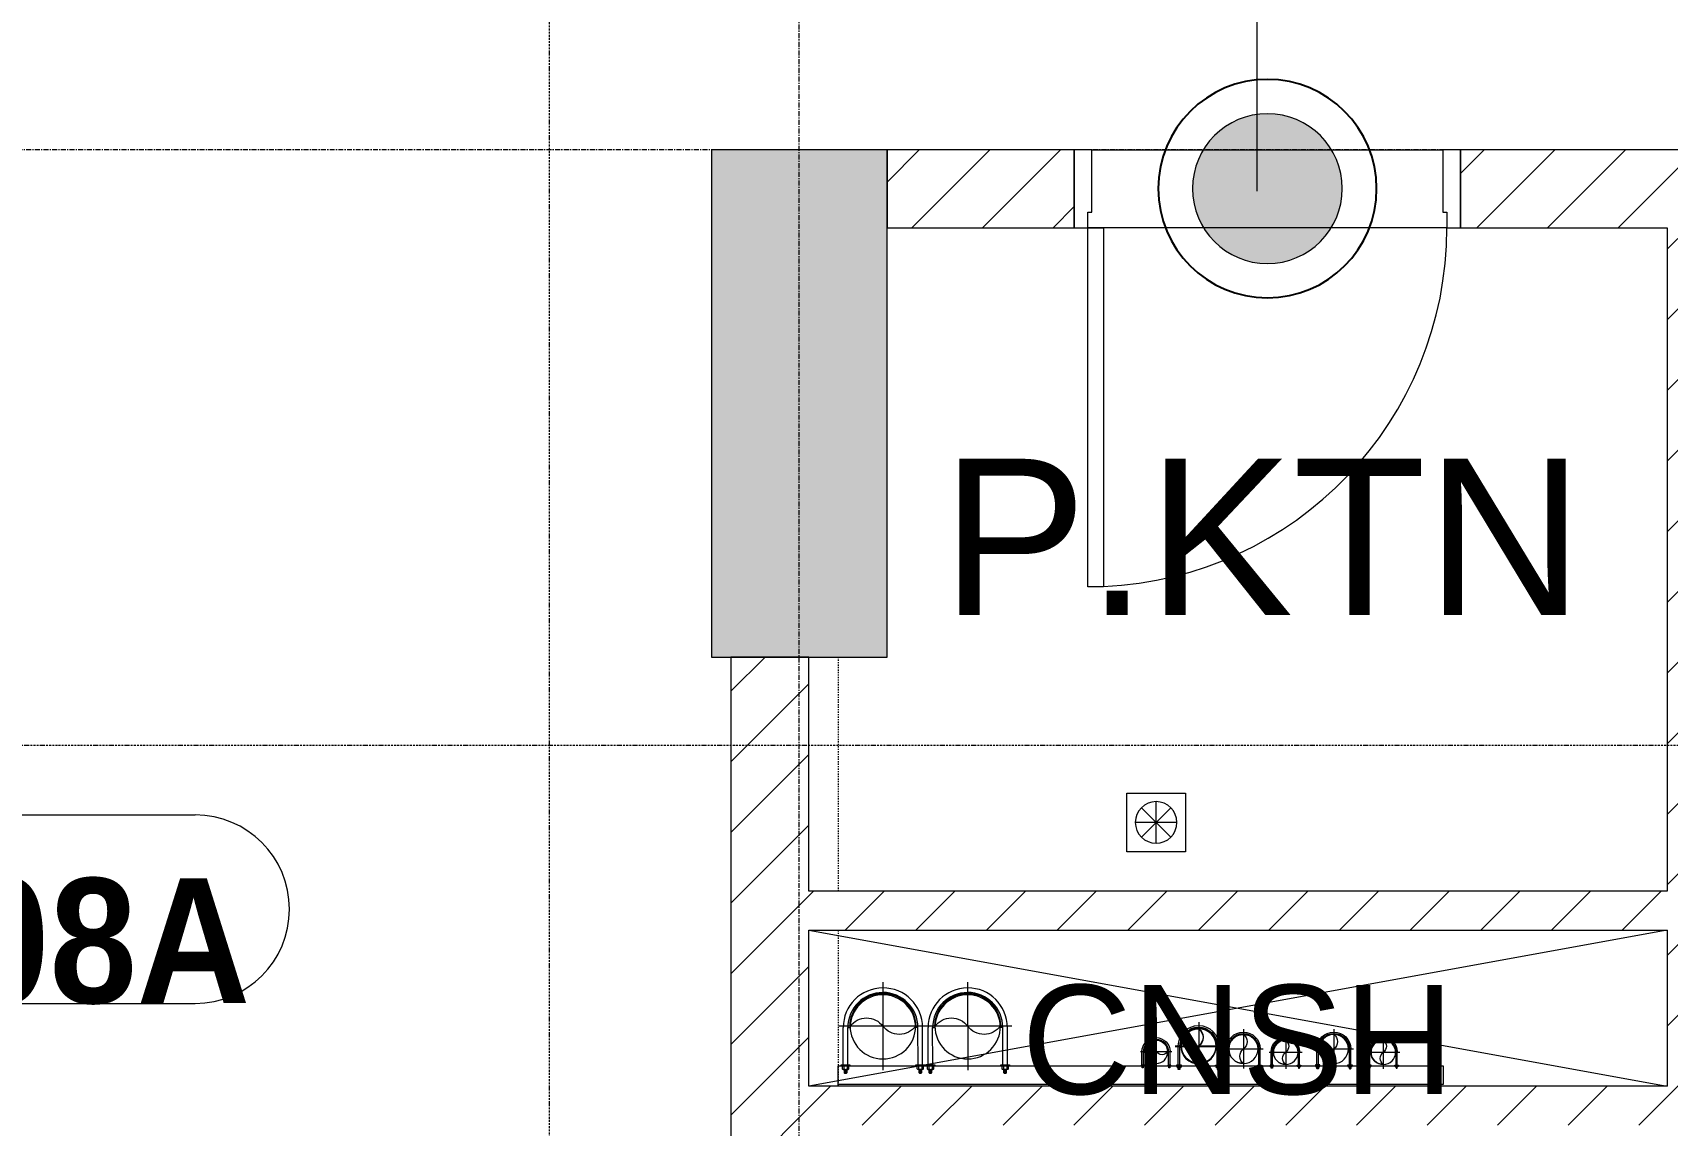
# Model space of a CAD drawing. Header units: millimetres. Extents: x 962 to 241049, y -15958 to 84407.
# Drawn here: x 144767 to 148957, y 31037 to 33837 of the extents above; entities that cross this region are included whole.
import ezdxf

# ---------------------------------------------------------------- set-up
doc = ezdxf.new("R2010")
doc.units = ezdxf.units.MM
for name, pattern in [('Dash 1_8_', [6.35, 3.175, -3.175]), ('Dash Dot 3_16_', [7.9375, 4.7625, -1.5875, 0, -1.5875]), ('Grid Line', [22.225, 12.7, -3.175, 3.175, -3.175]), ('IMPORT-CENTER _3_', [10.16, 6.35, -1.27, 1.27, -1.27])]:
    doc.linetypes.add(name, pattern=pattern)
for name, color, linetype, lineweight in [('0-1', 7, 'Continuous', 5), ('0-2', 250, 'Continuous', 9), ('A-ANNO-NOTE', 131, 'Continuous', 9), ('A-ANNO-NOTE-1', 131, 'Continuous', 25), ('A-AREA', 32, 'Dash 1_8_', 9), ('A-AREA-IDEN', 2, 'Continuous', 9), ('A-DETL-GENF-2', 1, 'Continuous', 9), ('A-DOOR-3', 1, 'Continuous', 9), ('A-DOOR-FRAM-1', 1, 'Continuous', 9), ('A-DOOR-IDEN', 31, 'Continuous', 9), ('A-WALL', 113, 'Continuous', 9), ('A-WALL-3', 113, 'Continuous', 18), ('A-WALL-PATT-2', 111, 'Continuous', 9), ('G-ANNO-SYMB-1', 111, 'Dash Dot 3_16_', 18), ('G-ANNO-TEXT-1', 7, 'Continuous', 9), ('G-IMPT', 8, 'Continuous', 9), ('G-IMPT-2', 8, 'IMPORT-CENTER _3_', 9), ('M-EQPM', 50, 'Continuous', 9), ('S-COLS-1', 52, 'Continuous', 5), ('S-COLS-2', 7, 'Continuous', 18), ('S-GRID-1', 1, 'Grid Line', 9)]:
    doc.layers.add(name, color=color, linetype=linetype, lineweight=lineweight)
doc.styles.add('Arial_10', font='arial_0.ttf', dxfattribs={"height": 280})
doc.styles.add('Arial_11', font='arial_0.ttf', dxfattribs={"height": 400})
doc.styles.add('Arial_B_5', font='arialbd_0.ttf', dxfattribs={"width": 0.9, "height": 320})
pattern_1 = [(45, (63179.03, 0), (-90.50967, 90.50967), [])]

# ---------------------------------------------------------------- blocks, each defined once
blk = doc.blocks.new('NCV_TKTC_KET CAU_rvt-1-TKCS_MB TẦNG 1')
at = {"layer": 'S-COLS-1'}
blk.add_hatch(color=256, dxfattribs=at).paths.add_polyline_path([(83777.6, 32236.9), (83777.6, 33536.9), (83327.6, 33536.9), (83327.6, 32236.9), (83519.9, 32236.9)])
at = {"layer": 'S-COLS-2'}
for p, q in [((83777.6, 33536.9), (83327.6, 33536.9)), ((83327.6, 33536.9), (83327.6, 32236.9)), ((83777.6, 32236.9), (83777.6, 33536.9)), ((83327.6, 32236.9), (83777.6, 32236.9))]:
    blk.add_line(p, q, dxfattribs=at)
blk = doc.blocks.new('FD_02 - FD_03 - FD_03-KY THUAT-900x2200mm-728564-TKCS_MB TẦNG 1')
at = {"layer": 'A-DETL-GENF-2'}
for p, q in [((420, 100), (420, 1020)), ((420, 1020), (460, 1020)), ((460, 1020), (460, 100)), ((460, 100), (420, 100))]:
    blk.add_line(p, q, dxfattribs=at)
blk.add_arc((460, 100), 920, 92.4919, 180, dxfattribs=at)
at = {"layer": 'A-DOOR-FRAM-1'}
for p, q in [((-460, 100), (-495, 100)), ((-495, 100), (-495, -100)), ((-460, 60), (-460, 100)), ((495, 100), (460, 100)), ((460, 100), (460, 60)), ((495, -100), (495, 100)), ((-450, 60), (-460, 60)), ((-450, -100), (-450, 60)), ((460, 60), (450, 60)), ((450, 60), (450, -100)), ((-495, -100), (-450, -100)), ((450, -100), (495, -100))]:
    blk.add_line(p, q, dxfattribs=at)
blk = doc.blocks.new('TKTC_XREF_251221_MB TANG 1 - TKTC_XREF_260130_MB TANG 1_dwg_FD-4202119-TKCS_MB TẦNG 1')
at = {"layer": 'G-IMPT'}
for p, q in [((0, 53.3), (0, -53.3)), ((53.3, 0), (-53.3, 0)), ((-37.7, 37.7), (37.7, -37.7)), ((37.7, 37.7), (-37.7, -37.7))]:
    blk.add_line(p, q, dxfattribs=at)
at = {"layer": 'G-IMPT', "flags": 128}
blk.add_lwpolyline([(-75, -75), (75, -75), (75, 75), (-75, 75)], close=True, dxfattribs=at)
at = {"layer": 'G-IMPT'}
blk.add_circle((0, 0), 53.3, dxfattribs=at)
blk = doc.blocks.new('TKTC_XREF_251221_MB TANG 1 - TKTC_XREF_260130_MB TANG 1_dwg_CUM U_DN100-4202112-TKCS_MB TẦNG 1')
at = {"layer": 'G-IMPT'}
blk.add_hatch(color=256, dxfattribs=at).paths.add_polyline_path([(0, 61), (0, 57), (14.8, 55.1), (28.5, 49.4), (40.3, 40.3), (49.4, 28.5), (55.1, 14.8), (57, 0), (55.1, -14.8), (49.4, -28.5), (40.3, -40.3), (28.5, -49.4), (14.8, -55.1), (0, -57), (0, -61), (15.8, -58.9), (30.5, -52.8), (43.1, -43.1), (52.8, -30.5), (59.7, -9.6), (61, 0), (58.9, 15.8), (52.8, 30.5), (43.1, 43.1), (30.5, 52.8), (15.8, 58.9)])
for p, q in [((-79.1, 66.6), (-79.1, 63.4)), ((-76.6, 66.6), (-76.6, 63.4)), ((-74.6, 66.6), (-74.6, 63.4)), ((-72.7, 69.3), (-72.7, 60.7)), ((-66.9, 67.9), (-71.7, 67.9)), ((-66.9, 62.1), (-71.7, 62.1)), ((-65, 69), (0, 69)), ((-79.1, -63.4), (-79.1, -66.6)), ((-76.6, -63.4), (-76.6, -66.6)), ((-74.6, -63.4), (-74.6, -66.6)), ((-72.7, -60.7), (-72.7, -69.3)), ((-66.9, -62.1), (-71.7, -62.1)), ((-66.9, -67.9), (-71.7, -67.9)), ((-65, -69), (0, -69))]:
    blk.add_line(p, q, dxfattribs=at)
at = {"layer": 'G-IMPT', "flags": 128}
for points in [[(-72.7, 67.6), (-78.1, 67.6), (-78.1, 62.4), (-72.7, 62.4)], [(-71.7, 59.2), (-66.9, 59.2), (-66.9, 70.8), (-71.7, 70.8)], [(-66.9, 70.8), (-66.9, 72.7), (-65, 72.7), (-65, 57.3), (-66.9, 57.3), (-66.9, 59.2)], [(-65, 61), (0, 61), (0, 57)], [(-72.7, -62.4), (-78.1, -62.4), (-78.1, -67.6), (-72.7, -67.6)], [(-71.7, -70.8), (-66.9, -70.8), (-66.9, -59.2), (-71.7, -59.2)], [(-66.9, -59.2), (-66.9, -57.3), (-65, -57.3), (-65, -72.7), (-66.9, -72.7), (-66.9, -70.8)], [(-65, -61), (0, -61), (0, -57)]]:
    blk.add_lwpolyline(points, dxfattribs=at)
at = {"layer": 'G-IMPT'}
for centre, radius, start, end in [((-78.1, 66.6), 0.96, 90, 180), ((-78.1, 63.4), 0.96, 180, 270), ((-71.1, 69.3), 1.56, 112.6199, 247.3801), ((-67.9, 65), 4.8, 143.1301, 216.8699), ((-71.1, 60.7), 1.56, 112.6199, 247.3801), ((0, 0), 69, 270, 90), ((0, 0), 61, 270, 90), ((0, 0), 57, 270, 90), ((-78.1, -63.4), 0.96, 90, 180), ((-78.1, -66.6), 0.96, 180, 270), ((-71.1, -60.7), 1.56, 112.6199, 247.3801), ((-67.9, -65), 4.8, 143.1301, 216.8699), ((-71.1, -69.3), 1.56, 112.6199, 247.3801)]:
    blk.add_arc(centre, radius, start, end, dxfattribs=at)
blk = doc.blocks.new('TKTC_XREF_251221_MB TANG 1 - TKTC_XREF_260130_MB TANG 1_dwg_$cc-4202116-TKCS_MB TẦNG 1')
at = {"layer": 'G-IMPT'}
blk.add_circle((0, 0), 0.5, dxfattribs=at)
for centre, radius, start, end in [((0, 0), 0.5, 90, 270), ((0.188, 0.25), 0.313, 126.8699, 233.1301), ((-0.188, -0.25), 0.313, 306.8699, 53.1301)]:
    blk.add_arc(centre, radius, start, end, dxfattribs=at)
at = {"layer": 'G-IMPT-2'}
for p, q in [((0, -0.673), (0, 0.673)), ((-0.673, 0), (0.673, 0))]:
    blk.add_line(p, q, dxfattribs=at)
blk = doc.blocks.new('TKTC_XREF_251221_MB TANG 1 - TKTC_XREF_260130_MB TANG 1_dwg_CUM U_DN150-4202127-TKCS_MB TẦNG 1')
at = {"layer": 'G-IMPT'}
blk.add_hatch(color=256, dxfattribs=at).paths.add_polyline_path([(445976.8, 374014), (445999.8, 374010.9), (446021.3, 374002), (446039.7, 373987.9), (446053.8, 373969.5), (446062.7, 373948), (446065.8, 373925), (446062.7, 373901.9), (446053.8, 373880.5), (446039.7, 373862), (446021.3, 373847.9), (445999.8, 373839), (445976.8, 373836), (445976.8, 373841), (445998.5, 373843.8), (446018.8, 373852.2), (446036.2, 373865.6), (446049.5, 373883), (446057.9, 373903.2), (446060.8, 373925), (446057.9, 373946.7), (446049.5, 373967), (446036.2, 373984.4), (446018.8, 373997.7), (445998.5, 374006.1), (445976.8, 374009)])
for p, q in [((445862.8, 374015.5), (445862.8, 374020.5)), ((445866.7, 374015.5), (445866.7, 374020.5)), ((445869.7, 374015.5), (445869.7, 374020.5)), ((445872.8, 374011.2), (445872.8, 374024.7)), ((445881.8, 374022.5), (445874.3, 374022.5)), ((445881.8, 374013.5), (445874.3, 374013.5)), ((445884.8, 374022), (445976.8, 374022)), ((445862.8, 373834.5), (445862.8, 373829.5)), ((445866.7, 373834.5), (445866.7, 373829.5)), ((445869.7, 373834.5), (445869.7, 373829.5)), ((445872.8, 373838.7), (445872.8, 373825.2)), ((445881.8, 373836.5), (445874.3, 373836.5)), ((445881.8, 373827.5), (445874.3, 373827.5)), ((445884.8, 373828), (445976.8, 373828))]:
    blk.add_line(p, q, dxfattribs=at)
at = {"layer": 'G-IMPT', "flags": 128}
for points in [[(445872.8, 374014), (445864.3, 374014), (445864.3, 374022), (445872.8, 374022)], [(445874.3, 374027), (445881.8, 374027), (445881.8, 374009), (445874.3, 374009)], [(445881.8, 374009), (445881.8, 374006), (445884.8, 374006), (445884.8, 374030), (445881.8, 374030), (445881.8, 374027)], [(445884.8, 374014), (445976.8, 374014), (445976.8, 374009)], [(445872.8, 373836), (445864.3, 373836), (445864.3, 373828), (445872.8, 373828)], [(445874.3, 373823), (445881.8, 373823), (445881.8, 373841), (445874.3, 373841)], [(445881.8, 373841), (445881.8, 373844), (445884.8, 373844), (445884.8, 373820), (445881.8, 373820), (445881.8, 373823)], [(445884.8, 373836), (445976.8, 373836), (445976.8, 373841)]]:
    blk.add_lwpolyline(points, dxfattribs=at)
at = {"layer": 'G-IMPT'}
for centre, radius, start, end in [((445864.3, 374020.5), 1.5, 90, 180), ((445864.3, 374015.5), 1.5, 180, 270), ((445875.2, 374024.7), 2.44, 112.61986, 247.38014), ((445880.3, 374018), 7.5, 143.1301, 216.8699), ((445875.2, 374011.2), 2.44, 112.61986, 247.38014), ((445976.8, 373925), 97, 270, 90), ((445976.8, 373925), 89, 270, 90), ((445976.8, 373925), 84, 270, 90), ((445864.3, 373834.5), 1.5, 90, 180), ((445864.3, 373829.5), 1.5, 180, 270), ((445875.2, 373838.7), 2.44, 112.61986, 247.38014), ((445880.3, 373832), 7.5, 143.1301, 216.8699), ((445875.2, 373825.2), 2.44, 112.61986, 247.38014)]:
    blk.add_arc(centre, radius, start, end, dxfattribs=at)
blk = doc.blocks.new('TKTC_XREF_251221_MB TANG 1 - TKTC_XREF_260130_MB TANG 1_dwg_CUM U_DN100-4202115-TKCS_MB TẦNG 1')
at = {"layer": 'G-IMPT'}
blk.add_hatch(color=256, dxfattribs=at).paths.add_polyline_path([(0, -61), (0, -57), (14.8, -55.1), (28.5, -49.4), (40.3, -40.3), (49.4, -28.5), (55.1, -14.8), (57, 0), (55.1, 14.8), (49.4, 28.5), (40.3, 40.3), (28.5, 49.4), (14.8, 55.1), (0, 57), (0, 61), (15.8, 58.9), (30.5, 52.8), (43.1, 43.1), (52.8, 30.5), (58.9, 15.8), (61, 0), (58.9, -15.8), (52.8, -30.5), (43.1, -43.1), (30.5, -52.8), (15.8, -58.9)])
for p, q in [((-79.1, 66.6), (-79.1, 63.4)), ((-76.6, 66.6), (-76.6, 63.4)), ((-74.6, 66.6), (-74.6, 63.4)), ((-72.7, 69.3), (-72.7, 60.7)), ((-66.9, 67.9), (-71.7, 67.9)), ((-66.9, 62.1), (-71.7, 62.1)), ((-65, 69), (0, 69)), ((-79.1, -63.4), (-79.1, -66.6)), ((-76.6, -63.4), (-76.6, -66.6)), ((-74.6, -63.4), (-74.6, -66.6)), ((-72.7, -60.7), (-72.7, -69.3)), ((-66.9, -62.1), (-71.7, -62.1)), ((-66.9, -67.9), (-71.7, -67.9)), ((-65, -69), (0, -69))]:
    blk.add_line(p, q, dxfattribs=at)
at = {"layer": 'G-IMPT', "flags": 128}
for points in [[(-72.7, 67.6), (-78.1, 67.6), (-78.1, 62.4), (-72.7, 62.4)], [(-71.7, 59.2), (-66.9, 59.2), (-66.9, 70.8), (-71.7, 70.8)], [(-66.9, 70.8), (-66.9, 72.7), (-65, 72.7), (-65, 57.3), (-66.9, 57.3), (-66.9, 59.2)], [(-65, 61), (0, 61), (0, 57)], [(-72.7, -62.4), (-78.1, -62.4), (-78.1, -67.6), (-72.7, -67.6)], [(-71.7, -70.8), (-66.9, -70.8), (-66.9, -59.2), (-71.7, -59.2)], [(-66.9, -59.2), (-66.9, -57.3), (-65, -57.3), (-65, -72.7), (-66.9, -72.7), (-66.9, -70.8)], [(-65, -61), (0, -61), (0, -57)]]:
    blk.add_lwpolyline(points, dxfattribs=at)
at = {"layer": 'G-IMPT'}
for centre, radius, start, end in [((-78.1, 66.6), 0.96, 90, 180), ((-78.1, 63.4), 0.96, 180, 270), ((-71.1, 69.3), 1.56, 112.61986, 247.38014), ((-67.9, 65), 4.8, 143.1301, 216.8699), ((-71.1, 60.7), 1.56, 112.61986, 247.38014), ((0, 0), 69, 270, 90), ((0, 0), 61, 270, 90), ((0, 0), 57, 270, 90), ((-78.1, -63.4), 0.96, 90, 180), ((-78.1, -66.6), 0.96, 180, 270), ((-71.1, -60.7), 1.56, 112.61986, 247.38014), ((-67.9, -65), 4.8, 143.1301, 216.8699), ((-71.1, -69.3), 1.56, 112.61986, 247.38014)]:
    blk.add_arc(centre, radius, start, end, dxfattribs=at)
blk = doc.blocks.new('TKTC_XREF_251221_MB TANG 1 - TKTC_XREF_260130_MB TANG 1_dwg_$cc-4202121-TKCS_MB TẦNG 1')
at = {"layer": 'G-IMPT'}
blk.add_circle((0, 0), 0.5, dxfattribs=at)
for centre, radius, start, end in [((0, 0), 0.5, 90, 270), ((0.188, 0.25), 0.313, 126.8699, 233.1301), ((-0.188, -0.25), 0.313, 306.8699, 53.1301)]:
    blk.add_arc(centre, radius, start, end, dxfattribs=at)
at = {"layer": 'G-IMPT-2'}
for p, q in [((-0.673, 0), (0.673, 0)), ((0, -0.673), (0, 0.673))]:
    blk.add_line(p, q, dxfattribs=at)
blk = doc.blocks.new('TKTC_XREF_251221_MB TANG 1 - TKTC_XREF_260130_MB TANG 1_dwg_$cc-4202128-TKCS_MB TẦNG 1')
at = {"layer": 'G-IMPT'}
blk.add_circle((0, 0), 0.5, dxfattribs=at)
for centre, radius, start, end in [((0, 0), 0.5, 90, 270), ((0.188, 0.25), 0.313, 126.8699, 233.1301), ((-0.188, -0.25), 0.313, 306.8699, 53.1301)]:
    blk.add_arc(centre, radius, start, end, dxfattribs=at)
at = {"layer": 'G-IMPT-2'}
for p, q in [((0, -0.673), (0, 0.673)), ((-0.673, 0), (0.673, 0))]:
    blk.add_line(p, q, dxfattribs=at)
blk = doc.blocks.new('TKTC_XREF_251221_MB TANG 1 - TKTC_XREF_260130_MB TANG 1_dwg-4202109-TKCS_MB TẦNG 1')
at = {"layer": 'G-IMPT', "flags": 128}
blk.add_lwpolyline([(-119499.2, -370207.2), (-119499.2, -370157.2), (-117949, -370157.2), (-117949, -370205.3), (-119499.2, -370205.3)], dxfattribs=at)
at = {"extrusion": (0, 0, -1), "zscale": -1, "rotation": 180}
blk.add_blockref('TKTC_XREF_251221_MB TANG 1 - TKTC_XREF_260130_MB TANG 1_dwg_FD-4202119-TKCS_MB TẦNG 1', (118684.4, -369533.5), dxfattribs=at)
at = {"extrusion": (0, 0, -1)}
for name, p, xscale, yscale, zscale, rotation in [('TKTC_XREF_251221_MB TANG 1 - TKTC_XREF_260130_MB TANG 1_dwg_$cc-4202116-TKCS_MB TẦNG 1', (119384.7, -370055.6), 168.0000000000956, 168.0000000000956, -168.0000000000956, 269.9277821117897), ('TKTC_XREF_251221_MB TANG 1 - TKTC_XREF_260130_MB TANG 1_dwg_$cc-4202116-TKCS_MB TẦNG 1', (119167.3, -370055.6), 168.0000000000956, 168.0000000000956, -168.0000000000956, 269.9277821117897), ('TKTC_XREF_251221_MB TANG 1 - TKTC_XREF_260130_MB TANG 1_dwg_$cc-4202121-TKCS_MB TẦNG 1', (118684.2, -370121.2), 59.85000000000383, 59.85000000000383, -59.85000000000383, 269.9990086637468), ('TKTC_XREF_251221_MB TANG 1 - TKTC_XREF_260130_MB TANG 1_dwg_$cc-4202128-TKCS_MB TẦNG 1', (118575.3, -370107.5), 90.07930181379496, 90.07930181379496, -90.07930181379496, 180), ('TKTC_XREF_251221_MB TANG 1 - TKTC_XREF_260130_MB TANG 1_dwg_$cc-4202128-TKCS_MB TẦNG 1', (118575.2, -370105.8), 90.07930181379496, 90.07930181379496, -90.07930181379496, 180), ('TKTC_XREF_251221_MB TANG 1 - TKTC_XREF_260130_MB TANG 1_dwg_CUM U_DN150-4202127-TKCS_MB TẦNG 1', (319069, -609232.6), 0.5361863203273853, 0.5361863203273853, -0.5361863203273853, 90.00000000000001), ('TKTC_XREF_251221_MB TANG 1 - TKTC_XREF_260130_MB TANG 1_dwg_CUM U_DN150-4202127-TKCS_MB TẦNG 1', (319069, -609232.6), 0.5361863203273853, 0.5361863203273853, -0.5361863203273853, 90.00000000000001), ('TKTC_XREF_251221_MB TANG 1 - TKTC_XREF_260130_MB TANG 1_dwg_$cc-4202128-TKCS_MB TẦNG 1', (118460.6, -370114), 75.06608484482913, 75.06608484482913, -75.06608484482913, 180), ('TKTC_XREF_251221_MB TANG 1 - TKTC_XREF_260130_MB TANG 1_dwg_$cc-4202128-TKCS_MB TẦNG 1', (118460.6, -370114), 75.06608484482913, 75.06608484482913, -75.06608484482913, 180), ('TKTC_XREF_251221_MB TANG 1 - TKTC_XREF_260130_MB TANG 1_dwg_CUM U_DN150-4202127-TKCS_MB TẦNG 1', (285538.7, -569386.4), 0.4468219336061545, 0.4468219336061545, -0.4468219336061545, 90.00000000000001), ('TKTC_XREF_251221_MB TANG 1 - TKTC_XREF_260130_MB TANG 1_dwg_CUM U_DN150-4202127-TKCS_MB TẦNG 1', (285538.7, -569386.4), 0.4468219336061545, 0.4468219336061545, -0.4468219336061545, 90.00000000000001), ('TKTC_XREF_251221_MB TANG 1 - TKTC_XREF_260130_MB TANG 1_dwg_$cc-4202128-TKCS_MB TẦNG 1', (118352.2, -370122.5), 63.05551126965647, 63.05551126965647, -63.05551126965647, 180), ('TKTC_XREF_251221_MB TANG 1 - TKTC_XREF_260130_MB TANG 1_dwg_$cc-4202128-TKCS_MB TẦNG 1', (118228.9, -370114), 75.06608484482913, 75.06608484482913, -75.06608484482913, 180), ('TKTC_XREF_251221_MB TANG 1 - TKTC_XREF_260130_MB TANG 1_dwg_CUM U_DN150-4202127-TKCS_MB TẦNG 1', (285306.7, -569386.2), 0.4468219336061545, 0.4468219336061545, -0.4468219336061545, 90.00000000000001), ('TKTC_XREF_251221_MB TANG 1 - TKTC_XREF_260130_MB TANG 1_dwg_$cc-4202128-TKCS_MB TẦNG 1', (118102, -370122.5), 63.05551126965647, 63.05551126965647, -63.05551126965647, 180), ('TKTC_XREF_251221_MB TANG 1 - TKTC_XREF_260130_MB TANG 1_dwg_CUM U_DN100-4202115-TKCS_MB TẦNG 1', (118684.6, -370121.2), 0.5250000000000002, 0.5250000000000002, -0.5250000000000002, 90.00099133829461), ('TKTC_XREF_251221_MB TANG 1 - TKTC_XREF_260130_MB TANG 1_dwg_CUM U_DN150-4202127-TKCS_MB TẦNG 1', (258698.4, -537509.4), 0.3753304242291697, 0.3753304242291697, -0.3753304242291697, 90.00000000000001), ('TKTC_XREF_251221_MB TANG 1 - TKTC_XREF_260130_MB TANG 1_dwg_CUM U_DN150-4202127-TKCS_MB TẦNG 1', (258448.2, -537509.4), 0.3753304242291697, 0.3753304242291697, -0.3753304242291697, 90.00000000000001)]:
    blk.add_blockref(name, p, dxfattribs=dict(at, xscale=xscale, yscale=yscale, zscale=zscale, rotation=rotation))
at = {"xscale": 1.473684210526311, "yscale": 1.473684210526311, "zscale": 1.473684210526311, "rotation": 90.07221788661575}
for p in [(-119384.7, -370059.2), (-119167.3, -370059.2)]:
    blk.add_blockref('TKTC_XREF_251221_MB TANG 1 - TKTC_XREF_260130_MB TANG 1_dwg_CUM U_DN100-4202112-TKCS_MB TẦNG 1', p, dxfattribs=at)
blk = doc.blocks.new('TKTC_XREF_251221_MB TANG 1 - TKTC_XREF_251221_MB TANG 1-2038492-TKCS_MB TẦNG 1')
blk.add_blockref('TKTC_XREF_251221_MB TANG 1 - TKTC_XREF_260130_MB TANG 1_dwg-4202109-TKCS_MB TẦNG 1', (169499.1, 384109.7))
blk = doc.blocks.new('STN_Door Tag - STN_Door Tag-1788670-TKCS_MB TẦNG 1')
at = {"layer": 'A-DOOR-IDEN'}
for p, q in [((-3.37, 1.495), (3.431, 1.495)), ((-3.37, -1.524), (3.431, -1.524))]:
    blk.add_line(p, q, dxfattribs=at)
for centre, start, end in [((-3.37, -0.015), 90, 270), ((3.431, -0.015), 270, 90)]:
    blk.add_arc(centre, 1.509, start, end, dxfattribs=at)
blk = doc.blocks.new('HDNDCT_GHI CHÚ CỬA CHỐNG CHÁY EI60 - HDNDCT_GHI CHÚ CỬA CHỐNG CHÁY EI60-1614697-TKCS_MB TẦNG 1')
at = {"layer": 'A-ANNO-NOTE'}
h = blk.add_hatch(color=256, dxfattribs=at)
edge = h.paths.add_edge_path()
edge.add_arc((0, 0), 1.2, 0, 180)
edge.add_arc((0, 0), 1.2, 180, 360)
for radius, start, end in [(1.75, 360, 180), (1.2, 360, 180), (1.2, 180, 360)]:
    blk.add_arc((0, 0), radius, start, end, dxfattribs=at)
at = {"layer": 'A-ANNO-NOTE-1'}
for start, end in [(360, 180), (180, 360)]:
    blk.add_arc((0, 0), 1.75, start, end, dxfattribs=at)

msp = doc.modelspace()

# ---------------------------------------------------------------- hatches: boundary and pattern name
at = {"layer": 'A-WALL-PATT-2'}
h = msp.add_hatch(dxfattribs=at)
h.set_pattern_fill('FP_1', color=256, style=0, pattern_type=2)
h.set_pattern_definition(pattern_1)
h.paths.add_polyline_path([(153516.6, 33336.9), (153516.6, 33536.9), (150031.3, 33536.9), (150031.3, 33336.9), (153147, 33336.9)])
h.paths.add_polyline_path([(154756.6, 33336.9), (154756.6, 33536.9), (154606.6, 33536.9), (154606.6, 33336.9)])
h.paths.add_polyline_path([(149056.6, 33336.9), (149831.3, 33336.9), (149831.3, 33536.9), (148426.6, 33536.9), (148426.6, 33336.9), (148956.6, 33336.9)])
h.paths.add_polyline_path([(147436.6, 33336.9), (147436.6, 33536.9), (146956.6, 33536.9), (146956.6, 33336.9)])
h = msp.add_hatch(dxfattribs=at)
h.set_pattern_fill('FP_1', color=256, style=0, pattern_type=2)
h.set_pattern_definition(pattern_1)
h.paths.add_polyline_path([(149056.6, 31136.9), (149056.6, 33336.9), (148956.6, 33336.9), (148956.6, 31136.9)])
h = msp.add_hatch(dxfattribs=at)
h.set_pattern_fill('FP_1', color=256, style=0, pattern_type=2)
h.set_pattern_definition(pattern_1)
h.paths.add_polyline_path([(146756.6, 25536.9), (146756.6, 28836.9), (146556.6, 28836.9), (146556.6, 25536.9), (146698.9, 25536.9)])
h.paths.add_polyline_path([(146698.9, 29036.9), (146756.6, 29036.9), (146756.6, 32236.9), (146556.6, 32236.9), (146556.6, 29036.9)])
h = msp.add_hatch(dxfattribs=at)
h.set_pattern_fill('FP_1', color=256, style=0, pattern_type=2)
h.set_pattern_definition(pattern_1)
h.paths.add_polyline_path([(148714, 31536.9), (148956.6, 31536.9), (148956.6, 31636.9), (146756.6, 31636.9), (146756.6, 31536.9), (148311, 31536.9)])
h = msp.add_hatch(dxfattribs=at)
h.set_pattern_fill('FP_1', color=256, style=0, pattern_type=2)
h.set_pattern_definition(pattern_1)
h.paths.add_polyline_path([(149056.6, 31036.9), (149056.6, 31136.9), (146756.6, 31136.9), (146756.6, 31036.9), (148956.7, 31036.9)])

# ---------------------------------------------------------------- linework, layer by layer
at = {"layer": '0-2'}
for p, q in [((148956.6, 31536.9), (146756.6, 31136.9)), ((146756.6, 31536.9), (148956.6, 31136.9))]:
    msp.add_line(p, q, dxfattribs=at)
at = {"layer": 'A-AREA'}
for p, q in [((146831.6, 32236.9), (146831.6, 31636.9)), ((146831.6, 31536.9), (146831.6, 31136.9))]:
    msp.add_line(p, q, dxfattribs=at)
at = {"layer": 'A-DOOR-IDEN'}
msp.add_line((147905.3, 33430.6), (147905.6, 33903.1), dxfattribs=at)
at = {"layer": 'A-WALL'}
for p, q in [((147481.6, 33536.9), (148381.6, 33536.9)), ((148391.6, 33336.9), (147471.6, 33336.9))]:
    msp.add_line(p, q, dxfattribs=at)
at = {"layer": 'A-WALL-3'}
for p, q in [((147436.6, 33536.9), (146956.6, 33536.9)), ((146956.6, 33536.9), (146956.6, 33336.9)), ((147436.6, 33336.9), (147436.6, 33536.9)), ((149831.3, 33536.9), (148426.6, 33536.9)), ((148426.6, 33536.9), (148426.6, 33336.9)), ((146956.6, 33336.9), (147436.6, 33336.9)), ((148426.6, 33336.9), (148956.6, 33336.9)), ((148956.6, 33336.9), (148956.6, 31636.9)), ((146756.6, 32236.9), (146556.6, 32236.9)), ((146556.6, 32236.9), (146556.6, 29036.9)), ((146756.6, 31636.9), (146756.6, 32236.9)), ((148956.6, 31636.9), (146756.6, 31636.9)), ((146756.6, 31136.9), (146756.6, 31536.9)), ((146756.6, 31536.9), (148956.6, 31536.9)), ((148956.6, 31536.9), (148956.6, 31136.9)), ((148956.6, 31136.9), (146756.6, 31136.9))]:
    msp.add_line(p, q, dxfattribs=at)
at = {"layer": 'G-ANNO-SYMB-1'}
for p, q in [((146090.4, 84025.7), (146090.4, 9773.9)), ((90628.5, 32011.5), (198105.9, 32011.5))]:
    msp.add_line(p, q, dxfattribs=at)
at = {"layer": 'S-GRID-1'}
for p, q in [((146731.6, 15532), (146731.6, 78459.2)), ((192368.8, 33536.9), (96265.8, 33536.9))]:
    msp.add_line(p, q, dxfattribs=at)

# ---------------------------------------------------------------- block references
at = {"layer": '0-1'}
msp.add_blockref('NCV_TKTC_KET CAU_rvt-1-TKCS_MB TẦNG 1', (63179, 0), dxfattribs=at)
at = {"layer": 'A-ANNO-NOTE', "xscale": 160, "yscale": 160, "zscale": 160}
msp.add_blockref('HDNDCT_GHI CHÚ CỬA CHỐNG CHÁY EI60 - HDNDCT_GHI CHÚ CỬA CHỐNG CHÁY EI60-1614697-TKCS_MB TẦNG 1', (147931.6, 33437.4), dxfattribs=at)
at = {"layer": 'A-DOOR-3', "rotation": 180}
msp.add_blockref('FD_02 - FD_03 - FD_03-KY THUAT-900x2200mm-728564-TKCS_MB TẦNG 1', (147931.6, 33436.9), dxfattribs=at)
at = {"layer": 'A-DOOR-IDEN', "xscale": 159.9999999999999, "yscale": 159.9999999999999, "zscale": 159.9999999999999}
msp.add_blockref('STN_Door Tag - STN_Door Tag-1788670-TKCS_MB TẦNG 1', (144634.5, 31593.2), dxfattribs=at)
at = {"layer": 'M-EQPM'}
msp.add_blockref('TKTC_XREF_251221_MB TANG 1 - TKTC_XREF_251221_MB TANG 1-2038492-TKCS_MB TẦNG 1', (96831.6, 17236.9), dxfattribs=at)

# ---------------------------------------------------------------- texts
at = {"layer": 'A-AREA-IDEN', "insert": (147919, 32345.1), "char_height": 400, "width": 1662.4, "attachment_point": 8, "line_spacing_factor": 0.936439, "style": 'Arial_11'}
msp.add_mtext('\\pt8,16,24,32,40,48,56,64,72,80,88,96,104,112,120,128,136,144,152,160,168,176,184,192,200,208,216,224,232,240,248,256;P.KTN', dxfattribs=at)
at = {"layer": 'A-DOOR-IDEN', "insert": (144631.3, 31507.8), "char_height": 320, "width": 1419.84, "attachment_point": 5, "line_spacing_factor": 0.936439, "style": 'Arial_B_5'}
msp.add_mtext('\\pt7.2,14.4,21.6,28.8,36,43.2,50.4,57.6,64.8,72,79.2,86.4,93.6,100.8,108,115.2,122.4,129.6,136.8,144,151.2,158.4,165.6,172.8,180,187.2,194.4,201.6,208.8,216,223.2,230.4;FD.08A', dxfattribs=at)
at = {"layer": 'G-ANNO-TEXT-1', "insert": (147855.6, 31254.9), "char_height": 280, "width": 1376, "attachment_point": 5, "line_spacing_factor": 0.936439, "style": 'Arial_10'}
msp.add_mtext('\\pt79.9988,160.0004,239.9992,320.0008,399.9996,480.0012,560,639.9988,720.0004,799.9992,880.0008,959.9996,1040.0012,1120,1199.9988,1280.0004,1359.9992,1440.0008,1519.9996,1600.0012,1680,1759.9988,1840.0004,1919.9992,2000.0008,2079.9996,2160.0012,2240,2319.9988,2400.0004,2479.9992,2560.0008;CNSH', dxfattribs=at)

doc.saveas('drawing.dxf')
